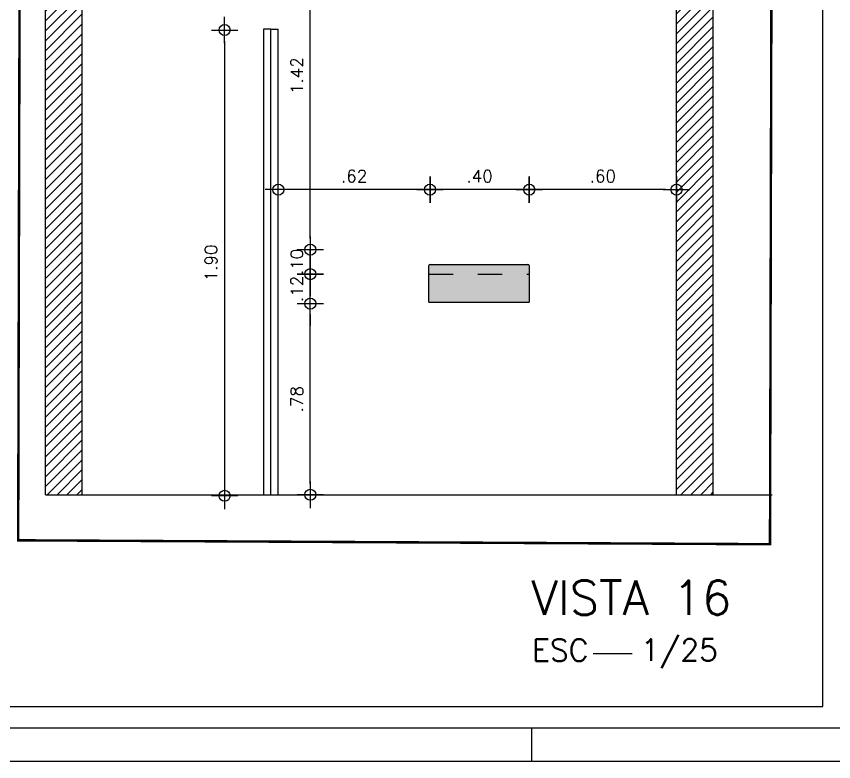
# Model space of a CAD drawing. Header units: millimetres. Extents: x 2182 to 2335, y 1488 to 1614.
# Drawn here: x 2304.388 to 2307.723, y 1503.975 to 1507.015 of the extents above; entities that cross this region are included whole.
import ezdxf

# ---------------------------------------------------------------- set-up
doc = ezdxf.new("R2010")
doc.units = ezdxf.units.MM
doc.linetypes.add('DIVIDE', pattern=[1.25, 0.5, -0.25, 0, -0.25, 0, -0.25])
doc.linetypes.add('HIDDEN2', pattern=[0.1875, 0.125, -0.0625])
for name, color, linetype in [('AI-Equip san', 1, 'Continuous'), ('COTA', 250, 'Continuous'), ('Hachura', 8, 'Continuous'), ('LAYOUT', 7, 'Continuous'), ('PAREDE', 7, 'Continuous'), ('Prancha', 6, 'Continuous'), ('TEXTO', 7, 'Continuous')]:
    doc.layers.add(name, color=color, linetype=linetype)
doc.layers.add('AI-Hatch equip san', color=255, linetype='Continuous', lineweight=0)
doc.styles.add('NORMAL', font='romans.shx')
doc.styles.add('ROMANS', font='romans')
doc.dimstyles.new('D25', dxfattribs={"dimtxt": 0.05, "dimasz": 0.045, "dimexe": 0.18, "dimexo": 0.0625, "dimgap": 0.03, "dimtad": 1, "dimzin": 4, "dimdsep": 46, "dimtxsty": 'NORMAL', "dimblk1": 'DOT1', "dimblk2": 'DOT1', "dimsah": 1, "dimcen": 0.045, "dimse1": 1, "dimse2": 1, "dimclrd": 256, "dimclre": 256, "dimclrt": 7, "dimaunit": 1, "dimadec": 0, "dimazin": 0, "dimtfac": 1, "dimtix": 1, "dimtmove": 2, "dimatfit": 3, "dimldrblk": 'SMALL', "dimfxl": 1, "dimtvp": 1.75, "dimtolj": 1, "dimtzin": 0, "dimarcsym": 0})

# ---------------------------------------------------------------- blocks, each defined once
blk = doc.blocks.new('CUBA DE SEMI ENCAIXE DECA - L830 - VISTA')
at = {"layer": 'AI-Hatch equip san'}
blk.add_hatch(color=256, dxfattribs=at).paths.add_polyline_path([(0.205, 0.1499), (0.205, 0.002, -0.414214), (0.203, 0), (-0.203, 0, -0.414223), (-0.205, 0.002), (-0.205, 0.1499, -0.414214), (-0.1999, 0.155), (-0.0835, 0.155), (-0.0833, 0.155), (0.1999, 0.155, -0.414214)])
for p, q in [((-0.205, 0.002), (-0.205, 0.1499)), ((-0.1999, 0.155), (-0.0835, 0.155)), ((0.205, 0.1499), (0.205, 0.002)), ((0.203, 0), (-0.203, 0))]:
    blk.add_line(p, q)
for points in [[(-0.0833, 0.155), (0.1999, 0.155)], [(0.1845, 0.155), (0.1999, 0.155)], [(0.1845, 0.155), (0.1999, 0.155)]]:
    blk.add_lwpolyline(points)
at = {"color": 1, "linetype": 'HIDDEN2', "ltscale": 0.3}
blk.add_lwpolyline([(-0.205, 0.115), (0.205, 0.115)], dxfattribs=at)
for centre, radius, start, end in [((-0.1999, 0.1499), 0.00507, 90, 180), ((0.1999, 0.1499), 0.00507, 360, 90), ((-0.203, 0.002), 0.00203, 180, 270.0019), ((0.203, 0.002), 0.00203, 270, 0)]:
    blk.add_arc(centre, radius, start, end)
blk = doc.blocks.new('DOT1')
for p, q in [((0, 1.2), (0, -1.2)), ((-1.2, 0), (1.2, 0))]:
    blk.add_line(p, q)
blk.add_circle((0, 0), 0.5)
blk = doc.blocks.new('*D872')
at = {"layer": 'COTA', "linetype": 'Continuous', "lineweight": -2, "transparency": 16777216}
blk.add_line((2305.5872, 1505.1085), (2305.5872, 1505.7985), dxfattribs=at)
at = {"layer": 'Defpoints', "color": 0, "linetype": 'Continuous', "transparency": 16777216}
for p in [(2305.4564, 1505.8435), (2305.5872, 1505.8435), (2305.4564, 1505.0635)]:
    blk.add_point(p, dxfattribs=at)
at = {"layer": 'COTA', "linetype": 'Continuous', "lineweight": -2, "transparency": 16777216, "xscale": 0.045, "yscale": 0.045, "zscale": 0.045}
for p, rotation in [((2305.5872, 1505.8435), 90), ((2305.5872, 1505.0635), 270)]:
    blk.add_blockref('DOT1', p, dxfattribs=dict(at, rotation=rotation))
at = {"layer": 'COTA', "color": 7, "linetype": 'Continuous', "transparency": 16777216, "insert": (2305.5322, 1505.4535), "char_height": 0.05, "attachment_point": 5, "rotation": 90, "style": 'NORMAL'}
blk.add_mtext('\\A1;.78', dxfattribs=at)
blk = doc.blocks.new('_Small')
at = {"color": 0, "linetype": 'ByBlock', "lineweight": -2}
blk.add_circle((0, 0), 0.25, dxfattribs=at)
blk = doc.blocks.new('*D873')
at = {"layer": 'COTA', "linetype": 'Continuous', "lineweight": -2, "transparency": 16777216}
for p, q in [((2305.5872, 1506.0085), (2305.5872, 1506.0535)), ((2305.5872, 1505.8435), (2305.5872, 1505.9635)), ((2305.5872, 1505.7985), (2305.5872, 1505.7535))]:
    blk.add_line(p, q, dxfattribs=at)
at = {"layer": 'Defpoints', "color": 0, "linetype": 'Continuous', "transparency": 16777216}
for p in [(2305.4564, 1505.9635), (2305.5872, 1505.9635), (2305.4564, 1505.8435)]:
    blk.add_point(p, dxfattribs=at)
at = {"layer": 'COTA', "linetype": 'Continuous', "lineweight": -2, "transparency": 16777216, "xscale": 0.045, "yscale": 0.045, "zscale": 0.045}
for p, rotation in [((2305.5872, 1505.9635), 270), ((2305.5872, 1505.8435), 90)]:
    blk.add_blockref('DOT1', p, dxfattribs=dict(at, rotation=rotation))
at = {"layer": 'COTA', "color": 7, "linetype": 'Continuous', "transparency": 16777216, "insert": (2305.5322, 1505.9035), "char_height": 0.05, "attachment_point": 5, "rotation": 90, "style": 'NORMAL'}
blk.add_mtext('\\A1;.12', dxfattribs=at)
blk = doc.blocks.new('*D874')
at = {"layer": 'COTA', "linetype": 'Continuous', "lineweight": -2, "transparency": 16777216}
for p, q in [((2305.5872, 1506.1085), (2305.5872, 1506.1535)), ((2305.5872, 1505.9635), (2305.5872, 1506.0635)), ((2305.5872, 1505.9185), (2305.5872, 1505.8735))]:
    blk.add_line(p, q, dxfattribs=at)
at = {"layer": 'Defpoints', "color": 0, "linetype": 'Continuous', "transparency": 16777216}
for p in [(2305.4564, 1506.0635), (2305.5872, 1506.0635), (2305.4564, 1505.9635)]:
    blk.add_point(p, dxfattribs=at)
at = {"layer": 'COTA', "linetype": 'Continuous', "lineweight": -2, "transparency": 16777216, "xscale": 0.045, "yscale": 0.045, "zscale": 0.045}
for p, rotation in [((2305.5872, 1506.0635), 270), ((2305.5872, 1505.9635), 90)]:
    blk.add_blockref('DOT1', p, dxfattribs=dict(at, rotation=rotation))
at = {"layer": 'COTA', "color": 7, "linetype": 'Continuous', "transparency": 16777216, "insert": (2305.5322, 1506.0135), "char_height": 0.05, "attachment_point": 5, "rotation": 90, "style": 'NORMAL'}
blk.add_mtext('\\A1;.10', dxfattribs=at)
blk = doc.blocks.new('*D875')
at = {"layer": 'COTA', "linetype": 'Continuous', "lineweight": -2, "transparency": 16777216}
blk.add_line((2305.5872, 1506.1085), (2305.5872, 1507.4385), dxfattribs=at)
at = {"layer": 'Defpoints', "color": 0, "linetype": 'Continuous', "transparency": 16777216}
for p in [(2305.5872, 1507.4835), (2307.0514, 1507.4835), (2305.4564, 1506.0635)]:
    blk.add_point(p, dxfattribs=at)
at = {"layer": 'COTA', "linetype": 'Continuous', "lineweight": -2, "transparency": 16777216, "xscale": 0.045, "yscale": 0.045, "zscale": 0.045}
for p, rotation in [((2305.5872, 1507.4835), 90), ((2305.5872, 1506.0635), 270)]:
    blk.add_blockref('DOT1', p, dxfattribs=dict(at, rotation=rotation))
at = {"layer": 'COTA', "color": 7, "linetype": 'Continuous', "transparency": 16777216, "insert": (2305.5322, 1506.7735), "char_height": 0.05, "attachment_point": 5, "rotation": 90, "style": 'NORMAL'}
blk.add_mtext('\\A1;1.42', dxfattribs=at)
blk = doc.blocks.new('*D876')
at = {"layer": 'COTA', "linetype": 'Continuous', "lineweight": -2, "transparency": 16777216}
blk.add_line((2307.0364, 1506.3084), (2306.5255, 1506.3084), dxfattribs=at)
at = {"layer": 'Defpoints', "color": 0, "linetype": 'Continuous', "transparency": 16777216}
for p in [(2306.4805, 1506.3084), (2306.4805, 1505.9984), (2307.0814, 1505.9635)]:
    blk.add_point(p, dxfattribs=at)
at = {"layer": 'COTA', "linetype": 'Continuous', "lineweight": -2, "transparency": 16777216, "xscale": 0.045, "yscale": 0.045, "zscale": 0.045, "rotation": 180}
blk.add_blockref('DOT1', (2306.4805, 1506.3084), dxfattribs=at)
at = {"layer": 'COTA', "linetype": 'Continuous', "lineweight": -2, "transparency": 16777216, "xscale": 0.045, "yscale": 0.045, "zscale": 0.045}
blk.add_blockref('DOT1', (2307.0814, 1506.3084), dxfattribs=at)
at = {"layer": 'COTA', "color": 7, "linetype": 'Continuous', "transparency": 16777216, "insert": (2306.7809, 1506.3634), "char_height": 0.05, "attachment_point": 5, "style": 'NORMAL'}
blk.add_mtext('\\A1;.60', dxfattribs=at)
blk = doc.blocks.new('*D877')
at = {"layer": 'COTA', "linetype": 'Continuous', "lineweight": -2, "transparency": 16777216}
blk.add_line((2306.4355, 1506.3084), (2306.1206, 1506.3084), dxfattribs=at)
at = {"layer": 'Defpoints', "color": 0, "linetype": 'Continuous', "transparency": 16777216}
for p in [(2306.0756, 1506.3084), (2306.0756, 1506.0035), (2306.4805, 1505.9984)]:
    blk.add_point(p, dxfattribs=at)
at = {"layer": 'COTA', "linetype": 'Continuous', "lineweight": -2, "transparency": 16777216, "xscale": 0.045, "yscale": 0.045, "zscale": 0.045, "rotation": 180}
blk.add_blockref('DOT1', (2306.0756, 1506.3084), dxfattribs=at)
at = {"layer": 'COTA', "linetype": 'Continuous', "lineweight": -2, "transparency": 16777216, "xscale": 0.045, "yscale": 0.045, "zscale": 0.045}
blk.add_blockref('DOT1', (2306.4805, 1506.3084), dxfattribs=at)
at = {"layer": 'COTA', "color": 7, "linetype": 'Continuous', "transparency": 16777216, "insert": (2306.278, 1506.3634), "char_height": 0.05, "attachment_point": 5, "style": 'NORMAL'}
blk.add_mtext('\\A1;.40', dxfattribs=at)
blk = doc.blocks.new('*D878')
at = {"layer": 'COTA', "linetype": 'Continuous', "lineweight": -2, "transparency": 16777216}
blk.add_line((2306.0306, 1506.3084), (2305.5014, 1506.3084), dxfattribs=at)
at = {"layer": 'Defpoints', "color": 0, "linetype": 'Continuous', "transparency": 16777216}
for p in [(2305.4564, 1506.9635), (2305.4564, 1506.3084), (2306.0756, 1506.0035)]:
    blk.add_point(p, dxfattribs=at)
at = {"layer": 'COTA', "linetype": 'Continuous', "lineweight": -2, "transparency": 16777216, "xscale": 0.045, "yscale": 0.045, "zscale": 0.045, "rotation": 180}
blk.add_blockref('DOT1', (2305.4564, 1506.3084), dxfattribs=at)
at = {"layer": 'COTA', "linetype": 'Continuous', "lineweight": -2, "transparency": 16777216, "xscale": 0.045, "yscale": 0.045, "zscale": 0.045}
blk.add_blockref('DOT1', (2306.0756, 1506.3084), dxfattribs=at)
at = {"layer": 'COTA', "color": 7, "linetype": 'Continuous', "transparency": 16777216, "insert": (2305.766, 1506.3634), "char_height": 0.05, "attachment_point": 5, "style": 'NORMAL'}
blk.add_mtext('\\A1;.62', dxfattribs=at)
blk = doc.blocks.new('*D879')
at = {"layer": 'COTA', "linetype": 'Continuous', "lineweight": -2, "transparency": 16777216}
blk.add_line((2305.2373, 1506.9145), (2305.2373, 1505.1045), dxfattribs=at)
at = {"layer": 'Defpoints', "color": 0, "linetype": 'Continuous', "transparency": 16777216}
for p in [(2306.1273, 1506.9595), (2305.2373, 1505.0595), (2306.1273, 1505.0595)]:
    blk.add_point(p, dxfattribs=at)
at = {"layer": 'COTA', "linetype": 'Continuous', "lineweight": -2, "transparency": 16777216, "xscale": 0.045, "yscale": 0.045, "zscale": 0.045}
for p, rotation in [((2305.2373, 1506.9595), 90), ((2305.2373, 1505.0595), 270)]:
    blk.add_blockref('DOT1', p, dxfattribs=dict(at, rotation=rotation))
at = {"layer": 'COTA', "color": 7, "linetype": 'Continuous', "transparency": 16777216, "insert": (2305.1823, 1506.0095), "char_height": 0.05, "attachment_point": 5, "rotation": 90, "style": 'NORMAL'}
blk.add_mtext('\\A1;1.90', dxfattribs=at)

msp = doc.modelspace()

# ---------------------------------------------------------------- hatches: boundary and pattern name
at = {"layer": 'Hachura'}
h = msp.add_hatch(dxfattribs=at)
h.set_pattern_fill('ANSI31', color=256, scale=0.009, angle=-180)
h.set_pattern_definition([(225, (797.20192, 3825.254027), (0.02020557627, -0.02020557627), [])])
h.paths.add_polyline_path([(2304.6564, 1507.8835), (2307.0814, 1507.8835), (2307.0814, 1505.0635), (2307.2314, 1505.0635), (2307.2314, 1507.8835), (2307.4714, 1507.8835), (2307.4714, 1508.0335), (2307.2314, 1508.0335), (2307.2314, 1508.1835), (2307.0814, 1508.1835), (2307.0814, 1508.0335), (2304.6564, 1508.0335), (2304.6564, 1508.1835), (2304.5064, 1508.1835), (2304.5064, 1505.0635), (2304.6564, 1505.0635)])

# ---------------------------------------------------------------- linework, layer by layer
at = {"layer": 'LAYOUT', "color": 2}
for p, q in [((2305.3964, 1506.9635), (2305.3964, 1505.0635)), ((2305.4264, 1506.9635), (2305.3964, 1506.9635)), ((2305.4264, 1505.0635), (2305.4264, 1506.9635))]:
    msp.add_line(p, q, dxfattribs=at)
at = {"layer": 'LAYOUT'}
for p in [(2305.4264, 1506.9635), (2305.4564, 1505.0635)]:
    msp.add_line(p, (2305.4564, 1506.9635), dxfattribs=at)
at = {"layer": 'PAREDE'}
for p, q in [((2304.5064, 1505.0635), (2304.5064, 1508.1835)), ((2304.6564, 1505.0635), (2304.6564, 1507.8835)), ((2307.0814, 1505.0635), (2307.0814, 1507.8835)), ((2307.2314, 1505.0635), (2307.2314, 1507.8835)), ((2304.5064, 1505.0635), (2307.4714, 1505.0635))]:
    msp.add_line(p, q, dxfattribs=at)
at = {"layer": 'Prancha', "color": 7}
for p, q in [((2306.7412, 1504.416), (2306.9011, 1504.416)), ((2306.4906, 1503.9749), (2306.4906, 1504.1124)), ((2310.4906, 1503.9749), (2290.9781, 1503.9749))]:
    msp.add_line(p, q, dxfattribs=at)
at = {"layer": 'Prancha'}
msp.add_lwpolyline([(2310.3531, 1517.9374), (2291.1156, 1517.9374), (2291.1156, 1504.1124), (2310.3531, 1504.1124)], close=True, dxfattribs=at)
at = {"layer": 'Prancha', "color": 2}
msp.add_lwpolyline([(2307.6789, 1517.8499), (2291.2031, 1517.8499), (2291.2031, 1504.1999), (2307.6789, 1504.1999)], close=True, dxfattribs=at)
at = {"layer": 'TEXTO', "color": 10, "linetype": 'DIVIDE', "const_width": 0.01}
msp.add_lwpolyline([(2307.4629, 1504.8619), (2304.3951, 1504.8779), (2304.4035, 1508.1995), (2307.4714, 1508.1835)], close=True, dxfattribs=at)

# ---------------------------------------------------------------- block references
at = {"layer": 'AI-Equip san'}
msp.add_blockref('CUBA DE SEMI ENCAIXE DECA - L830 - VISTA', (2306.2755, 1505.8485), dxfattribs=at)

# ---------------------------------------------------------------- texts
at = {"layer": 'Prancha', "color": 2, "insert": (2306.4894, 1504.6434), "char_height": 0.14, "attachment_point": 4, "style": 'ROMANS'}
msp.add_mtext('VISTA 16', dxfattribs=at)
at = {"layer": 'Prancha', "color": 7, "char_height": 0.0896, "attachment_point": 4, "style": 'ROMANS'}
for s, insert in [('ESC', (2306.4919, 1504.4299)), ('1/25', (2306.9356, 1504.4156))]:
    msp.add_mtext(s, dxfattribs=dict(at, insert=insert))

# ---------------------------------------------------------------- dimensions: what is measured, and where the dimension line sits
at = {"layer": 'COTA', "color": 2, "linetype": 'Continuous'}
for base, p1, p2, picture, middle in [((2305.5872, 1507.4835), (2305.4564, 1506.0635), (2307.0514, 1507.4835), '*D875', (2305.5322, 1506.7735)), ((2305.2373, 1505.0595), (2306.1273, 1506.9595), (2306.1273, 1505.0595), '*D879', (2305.1823, 1506.0095)), ((2305.5872, 1506.0635), (2305.4564, 1505.9635), (2305.4564, 1506.0635), '*D874', (2305.5322, 1506.0135)), ((2305.5872, 1505.9635), (2305.4564, 1505.8435), (2305.4564, 1505.9635), '*D873', (2305.5322, 1505.9035)), ((2305.5872, 1505.8435), (2305.4564, 1505.0635), (2305.4564, 1505.8435), '*D872', (2305.5322, 1505.4535))]:
    dim = msp.add_linear_dim(base=base, p1=p1, p2=p2, angle=90, dimstyle='D25', dxfattribs=at)
    dim.commit()
    dim.dimension.update_dxf_attribs({"geometry": picture, "text_midpoint": middle})
for base, p1, p2, picture, middle in [((2305.4564, 1506.3084), (2306.0756, 1506.0035), (2305.4564, 1506.9635), '*D878', (2305.766, 1506.3634)), ((2306.0756, 1506.3084), (2306.4805, 1505.9984), (2306.0756, 1506.0035), '*D877', (2306.278, 1506.3634)), ((2306.4805, 1506.3084), (2307.0814, 1505.9635), (2306.4805, 1505.9984), '*D876', (2306.7809, 1506.3634))]:
    dim = msp.add_linear_dim(base=base, p1=p1, p2=p2, dimstyle='D25', dxfattribs=at)
    dim.commit()
    dim.dimension.update_dxf_attribs({"geometry": picture, "text_midpoint": middle})

doc.saveas('drawing.dxf')
